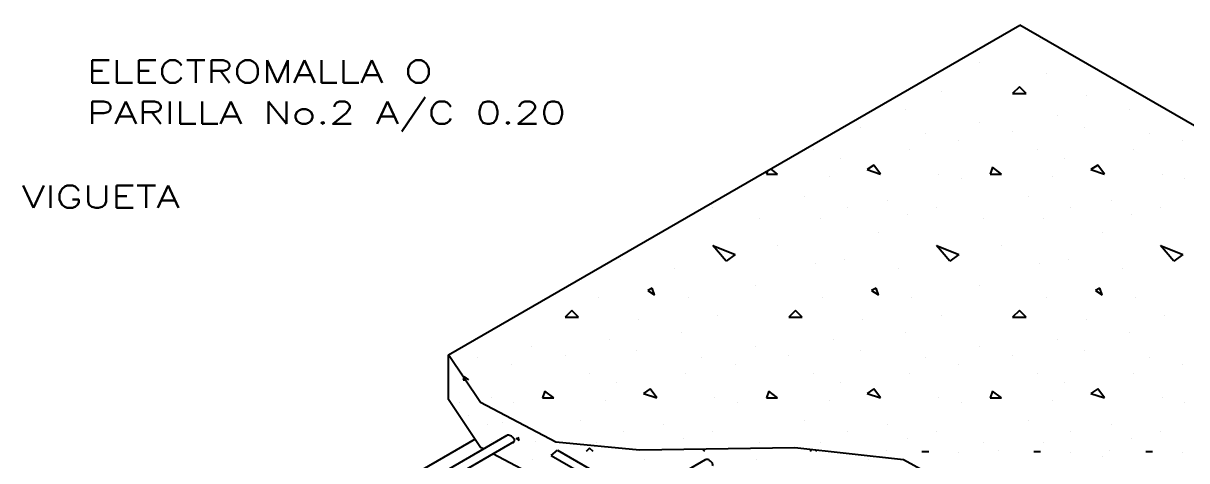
# Model space of a CAD drawing. Header units: inches. Extents: x -370 to 18, y -197 to 199.
# Drawn here: x -241.87 to -236.66, y -4.6 to -2.65 of the extents above; entities that cross this region are included whole.
import ezdxf
from ezdxf.enums import TextEntityAlignment as Align

# ---------------------------------------------------------------- set-up
doc = ezdxf.new("R2010")
doc.units = ezdxf.units.IN
doc.header["$MEASUREMENT"] = 0
for name, color, linetype in [('ANNTEXT', 2, 'Continuous'), ('DETALLE', 1, 'Continuous'), ('ROTULACION', 2, 'Continuous')]:
    doc.layers.add(name, color=color, linetype=linetype)
doc.styles.add('ROMANS', font='romans.shx', dxfattribs={"width": 1.35})

# ---------------------------------------------------------------- blocks, each defined once
blk = doc.blocks.new('*X532')
at = {"color": 0}
for p, q in [((139.86, 48.88), (139.86, 48.88)), ((139.32, 48.68), (139.32, 48.68)), ((139.92, 48.58), (139.92, 48.58)), ((139.68, 48.46), (139.62, 48.4)), ((139.74, 48.4), (139.68, 48.46)), ((138.98, 48.42), (138.98, 48.42)), ((139.62, 48.4), (139.74, 48.4)), ((140.28, 48.38), (140.28, 48.38)), ((138.66, 48.26), (138.66, 48.26)), ((140.66, 48.26), (140.66, 48.26)), ((140.02, 48.2), (140.02, 48.2)), ((138.26, 48.1), (138.26, 48.1)), ((138.84, 48.04), (138.84, 48.04)), ((139.32, 48.14), (139.32, 48.14)), ((139.62, 48.06), (139.62, 48.06)), ((140.26, 48.1), (140.26, 48.1)), ((140.84, 48.04), (140.84, 48.04)), ((139.14, 47.98), (139.14, 47.98)), ((141.14, 47.98), (141.14, 47.98)), ((137.84, 47.9), (137.84, 47.9)), ((138.7, 47.9), (138.7, 47.9)), ((139.84, 47.9), (139.84, 47.9)), ((140.7, 47.9), (140.7, 47.9)), ((137.52, 47.68), (137.459, 47.726)), ((138.08, 47.82), (138.08, 47.82)), ((138.38, 47.76), (138.32, 47.72)), ((138.44, 47.68), (138.38, 47.76)), ((139.44, 47.74), (139.42, 47.68)), ((139.52, 47.68), (139.44, 47.74)), ((140.08, 47.82), (140.08, 47.82)), ((140.38, 47.76), (140.32, 47.72)), ((140.44, 47.68), (140.38, 47.76)), ((137.43, 47.709), (137.42, 47.68)), ((137.42, 47.68), (137.52, 47.68)), ((137.98, 47.66), (137.98, 47.66)), ((138.32, 47.72), (138.44, 47.68)), ((138.96, 47.68), (138.96, 47.68)), ((139.16, 47.64), (139.16, 47.64)), ((139.42, 47.68), (139.52, 47.68)), ((139.98, 47.66), (139.98, 47.66)), ((140.32, 47.72), (140.44, 47.68)), ((140.96, 47.68), (140.96, 47.68)), ((141.16, 47.64), (141.16, 47.64)), ((137.76, 47.48), (137.76, 47.48)), ((138.5, 47.44), (138.5, 47.44)), ((139.76, 47.48), (139.76, 47.48)), ((140.5, 47.44), (140.5, 47.44)), ((136.94, 47.38), (136.94, 47.38)), ((138.14, 47.38), (138.14, 47.38)), ((138.68, 47.32), (138.68, 47.32)), ((138.94, 47.38), (138.94, 47.38)), ((140.14, 47.38), (140.14, 47.38)), ((140.68, 47.32), (140.68, 47.32)), ((140.94, 47.38), (140.94, 47.38)), ((137.36, 47.28), (137.36, 47.28)), ((137.9, 47.28), (137.9, 47.28)), ((139.36, 47.28), (139.36, 47.28)), ((139.9, 47.28), (139.9, 47.28)), ((138.42, 47.16), (138.42, 47.16)), ((140.42, 47.16), (140.42, 47.16)), ((136.94, 47.04), (137.14, 46.96)), ((137.06, 46.9), (136.94, 47.04)), ((137.52, 47.04), (137.52, 47.04)), ((138.94, 47.04), (139.14, 46.96)), ((139.06, 46.9), (138.94, 47.04)), ((139.52, 47.04), (139.52, 47.04)), ((140.94, 47.04), (141.14, 46.96)), ((141.06, 46.9), (140.94, 47.04)), ((136.12, 46.92), (136.12, 46.92)), ((137.14, 46.96), (137.06, 46.9)), ((138.12, 46.92), (138.12, 46.92)), ((139.14, 46.96), (139.06, 46.9)), ((140.12, 46.92), (140.12, 46.92)), ((141.14, 46.96), (141.06, 46.9)), ((136.6, 46.84), (136.6, 46.84)), ((137.86, 46.88), (137.86, 46.88)), ((138.6, 46.84), (138.6, 46.84)), ((139.86, 46.88), (139.86, 46.88)), ((140.6, 46.84), (140.6, 46.84)), ((136.4, 46.66), (136.36, 46.64)), ((136.36, 46.64), (136.42, 46.6)), ((136.42, 46.6), (136.4, 46.66)), ((137.32, 46.68), (137.32, 46.68)), ((138.4, 46.66), (138.36, 46.64)), ((138.36, 46.64), (138.42, 46.6)), ((138.42, 46.6), (138.4, 46.66)), ((139.32, 46.68), (139.32, 46.68)), ((140.4, 46.66), (140.36, 46.64)), ((140.36, 46.64), (140.42, 46.6)), ((140.42, 46.6), (140.4, 46.66)), ((135.92, 46.58), (135.92, 46.58)), ((136.72, 46.58), (136.72, 46.58)), ((137.92, 46.58), (137.92, 46.58)), ((138.72, 46.58), (138.72, 46.58)), ((139.92, 46.58), (139.92, 46.58)), ((140.72, 46.58), (140.72, 46.58)), ((135.68, 46.46), (135.62, 46.4)), ((135.62, 46.4), (135.74, 46.4)), ((135.74, 46.4), (135.68, 46.46)), ((136.28, 46.38), (136.28, 46.38)), ((136.98, 46.42), (136.98, 46.42)), ((137.68, 46.46), (137.62, 46.4)), ((137.62, 46.4), (137.74, 46.4)), ((137.74, 46.4), (137.68, 46.46)), ((138.28, 46.38), (138.28, 46.38)), ((138.98, 46.42), (138.98, 46.42)), ((139.68, 46.46), (139.62, 46.4)), ((139.62, 46.4), (139.74, 46.4)), ((139.74, 46.4), (139.68, 46.46)), ((140.28, 46.38), (140.28, 46.38)), ((140.98, 46.42), (140.98, 46.42)), ((136.02, 46.2), (136.02, 46.2)), ((136.66, 46.26), (136.66, 46.26)), ((138.02, 46.2), (138.02, 46.2)), ((138.66, 46.26), (138.66, 46.26)), ((140.02, 46.2), (140.02, 46.2)), ((140.66, 46.26), (140.66, 46.26)), ((135.32, 46.14), (135.32, 46.14)), ((136.26, 46.1), (136.26, 46.1)), ((137.32, 46.14), (137.32, 46.14)), ((138.26, 46.1), (138.26, 46.1)), ((139.32, 46.14), (139.32, 46.14)), ((140.26, 46.1), (140.26, 46.1)), ((134.84, 46.04), (134.84, 46.04)), ((135.14, 45.98), (135.14, 45.98)), ((135.62, 46.06), (135.62, 46.06)), ((136.84, 46.04), (136.84, 46.04)), ((137.14, 45.98), (137.14, 45.98)), ((137.62, 46.06), (137.62, 46.06)), ((138.84, 46.04), (138.84, 46.04)), ((139.14, 45.98), (139.14, 45.98)), ((139.62, 46.06), (139.62, 46.06)), ((140.84, 46.04), (140.84, 46.04)), ((141.14, 45.98), (141.14, 45.98)), ((134.7, 45.9), (134.7, 45.9)), ((135.84, 45.9), (135.84, 45.9)), ((136.7, 45.9), (136.7, 45.9)), ((137.84, 45.9), (137.84, 45.9)), ((138.7, 45.9), (138.7, 45.9)), ((139.84, 45.9), (139.84, 45.9)), ((140.7, 45.9), (140.7, 45.9)), ((136.08, 45.82), (136.08, 45.82)), ((136.38, 45.76), (136.32, 45.72)), ((136.44, 45.68), (136.38, 45.76)), ((138.08, 45.82), (138.08, 45.82)), ((138.38, 45.76), (138.32, 45.72)), ((138.44, 45.68), (138.38, 45.76)), ((140.08, 45.82), (140.08, 45.82)), ((140.38, 45.76), (140.32, 45.72)), ((140.44, 45.68), (140.38, 45.76)), ((134.96, 45.68), (134.96, 45.68)), ((135.44, 45.74), (135.42, 45.68)), ((135.42, 45.68), (135.52, 45.68)), ((135.52, 45.68), (135.44, 45.74)), ((135.98, 45.66), (135.98, 45.66)), ((136.32, 45.72), (136.44, 45.68)), ((136.96, 45.68), (136.96, 45.68)), ((137.44, 45.74), (137.42, 45.68)), ((137.42, 45.68), (137.52, 45.68)), ((137.52, 45.68), (137.44, 45.74)), ((137.98, 45.66), (137.98, 45.66)), ((138.32, 45.72), (138.44, 45.68)), ((138.96, 45.68), (138.96, 45.68)), ((139.44, 45.74), (139.42, 45.68)), ((139.42, 45.68), (139.52, 45.68)), ((139.52, 45.68), (139.44, 45.74)), ((139.98, 45.66), (139.98, 45.66)), ((140.32, 45.72), (140.44, 45.68)), ((140.96, 45.68), (140.96, 45.68)), ((135.16, 45.64), (135.16, 45.64)), ((137.16, 45.64), (137.16, 45.64)), ((139.16, 45.64), (139.16, 45.64)), ((141.16, 45.64), (141.16, 45.64)), ((135.76, 45.48), (135.76, 45.48)), ((136.5, 45.44), (136.5, 45.44)), ((137.76, 45.48), (137.76, 45.48)), ((138.5, 45.44), (138.5, 45.44)), ((139.76, 45.48), (139.76, 45.48)), ((140.5, 45.44), (140.5, 45.44)), ((136.14, 45.38), (136.14, 45.38)), ((136.94, 45.38), (136.94, 45.38)), ((138.14, 45.38), (138.14, 45.38)), ((138.94, 45.38), (138.94, 45.38)), ((140.14, 45.38), (140.14, 45.38)), ((140.94, 45.38), (140.94, 45.38)), ((135.9, 45.28), (135.9, 45.28)), ((136.68, 45.32), (136.68, 45.32)), ((137.36, 45.28), (137.36, 45.28)), ((137.9, 45.28), (137.9, 45.28)), ((138.68, 45.32), (138.68, 45.32)), ((139.36, 45.28), (139.36, 45.28)), ((139.9, 45.28), (139.9, 45.28)), ((140.68, 45.32), (140.68, 45.32)), ((138.42, 45.16), (138.42, 45.16)), ((140.42, 45.16), (140.42, 45.16))]:
    blk.add_line(p, q, dxfattribs=at)
blk = doc.blocks.new('*X533')
at = {"color": 0}
for p, q in [((134.716, 45.859), (134.71, 45.84)), ((134.76, 45.84), (134.72, 45.87)), ((134.58, 45.82), (134.58, 45.82)), ((134.71, 45.84), (134.729, 45.84)), ((134.68, 45.64), (134.68, 45.64)), ((134.76, 45.52), (134.76, 45.52)), ((134.93, 45.44), (134.93, 45.44)), ((135.06, 45.46), (135.06, 45.46)), ((134.96, 45.29), (134.96, 45.29)), ((135.18, 45.32), (135.21, 45.3)), ((135.21, 45.3), (135.2, 45.33)), ((135.36, 45.29), (135.36, 45.29)), ((135.84, 45.23), (135.81, 45.2)), ((135.87, 45.2), (135.84, 45.23)), ((135.33, 45.13), (135.33, 45.13)), ((136.33, 45.13), (136.33, 45.13)), ((136.87, 45.2), (136.849, 45.221)), ((137.33, 45.13), (137.33, 45.13)), ((137.827, 45.217), (137.81, 45.2)), ((137.87, 45.2), (137.856, 45.214)), ((138.14, 45.19), (138.14, 45.19)), ((138.33, 45.13), (138.33, 45.13)), ((138.49, 45.21), (138.49, 45.21)), ((138.81, 45.2), (138.87, 45.2)), ((139.14, 45.19), (139.14, 45.19)), ((139.49, 45.21), (139.49, 45.21)), ((139.81, 45.2), (139.87, 45.2)), ((140.14, 45.19), (140.14, 45.19)), ((140.49, 45.21), (140.49, 45.21)), ((140.81, 45.2), (140.87, 45.2)), ((141.14, 45.19), (141.14, 45.19))]:
    blk.add_line(p, q, dxfattribs=at)

msp = doc.modelspace()

# ---------------------------------------------------------------- linework, layer by layer
at = {"layer": 'DETALLE', "color": 2}
for p, q in [((-239.96562, -4.12921), (-237.41163, -2.65466)), ((-232.25372, -5.63258), (-237.41163, -2.65466)), ((-239.5065, -4.57862), (-239.47788, -4.55511))]:
    msp.add_line(p, q, dxfattribs=at)
at = {"layer": 'DETALLE'}
msp.add_line((-239.84742, -4.50655), (-240.57247, -4.92516), dxfattribs=at)
at = {"layer": 'DETALLE', "color": 3}
for p, q in [((-240.30686, -4.83723), (-239.70307, -4.48863)), ((-240.27554, -4.86537), (-239.67175, -4.51677)), ((-239.5065, -4.57862), (-239.14579, -4.78687)), ((-239.47788, -4.55511), (-239.11112, -4.76686)), ((-239.78331, -5.15495), (-238.81659, -4.59681))]:
    msp.add_line(p, q, dxfattribs=at)
at = {"layer": 'DETALLE', "color": 4}
for points in [[(-232.60042, -5.83275), (-234.85398, -4.53166), (-235.18501, -4.42724), (-235.3561, -4.40924), (-235.58122, -4.40924), (-235.86038, -4.44524), (-236.02246, -4.49923), (-236.52673, -4.75121), (-236.85991, -4.8142), (-237.23812, -4.7962), (-237.67034, -4.74221), (-237.93148, -4.59822), (-238.41775, -4.54423), (-239.11197, -4.55576), (-239.48544, -4.52021), (-239.82334, -4.34248), (-239.96562, -4.12921)], [(-239.80937, -4.55), (-239.82334, -4.54265), (-239.96562, -4.32937), (-239.96562, -4.12921)], [(-239.21666, -4.74596), (-239.48544, -4.72038), (-239.76747, -4.57204)]]:
    msp.add_lwpolyline(points, dxfattribs=at)
at = {"layer": 'DETALLE', "color": 3}
for points in [[(-239.67175, -4.51677, 0.1508245), (-239.67059, -4.51172, 0.1070144), (-239.67265, -4.50479, 0.0749501), (-239.67731, -4.49868, 0.0616619), (-239.68475, -4.49306, 0.0616619), (-239.69333, -4.48943, 0.0749501), (-239.70096, -4.48845, 0.0310932), (-239.70307, -4.48863, 0.1508245)], [(-239.68046, -4.5218, 0.0756694), (-239.67554, -4.52029, 0.1508245), (-239.67175, -4.51677, 0.1508245)], [(-238.78527, -4.62495, 0.1508245), (-238.78412, -4.6199, 0.1070144), (-238.78617, -4.61298, 0.0749501), (-238.79083, -4.60687, 0.0616619), (-238.79827, -4.60125, 0.0616619), (-238.80686, -4.59761, 0.0749501), (-238.81448, -4.59663, 0.0310932), (-238.81659, -4.59681, 0.1508245)]]:
    msp.add_lwpolyline(points, format="xyb", dxfattribs=at)
at = {"layer": 'ROTULACION'}
for points in [[(-237.07715, -3.43457, 0, 0.0417, 0), (-237.04118, -3.31475, 0, 0, 0), (-236.84687, -2.66724, 0, 0, 0), (-236.58653, -2.66724, 0, 0, 0), (-236.58645, -2.66724, 0, 0, 0)], [(-238.17035, -4.82032, 0, 0.0417, 0), (-238.22115, -4.706, 0, 0, 0), (-239.04632, -2.85619, 0, 0, 0), (-239.59425, -2.85619, 0, 0, 0), (-239.59433, -2.85619, 0, 0, 0)], [(-239.97287, -5.84293, 0, 0.0417, 0), (-240.01303, -5.72445, 0, 0, 0), (-240.7934, -3.42214, 0, 0, 0), (-241.06691, -3.42214, 0, 0, 0), (-241.06699, -3.42214, 0, 0, 0)]]:
    msp.add_lwpolyline(points, format="xyseb", dxfattribs=at)

# ---------------------------------------------------------------- block references
at = {"color": 1, "xscale": 0.5004194517706821, "yscale": 0.5004194517706821, "zscale": 0.5004194517706821}
for name in ['*X532', '*X533']:
    msp.add_blockref(name, (-307.31179, -27.18042), dxfattribs=at)

# ---------------------------------------------------------------- texts
at = {"layer": 'ANNTEXT', "style": 'ROMANS', "width": 1.35}
msp.add_text('VIGUETA', height=0.100084, dxfattribs=at).set_placement((-241.16707, -3.47219), align=Align.RIGHT)
at = {"layer": 'ROTULACION', "style": 'ROMANS', "width": 1.35}
for s, p in [('ELECTROMALLA O', (-241.58245, -2.91197)), ('PARILLA No.2 A/C 0.20', (-241.58245, -3.09645))]:
    msp.add_text(s, height=0.1000839, dxfattribs=at).set_placement(p)

doc.saveas('drawing.dxf')
